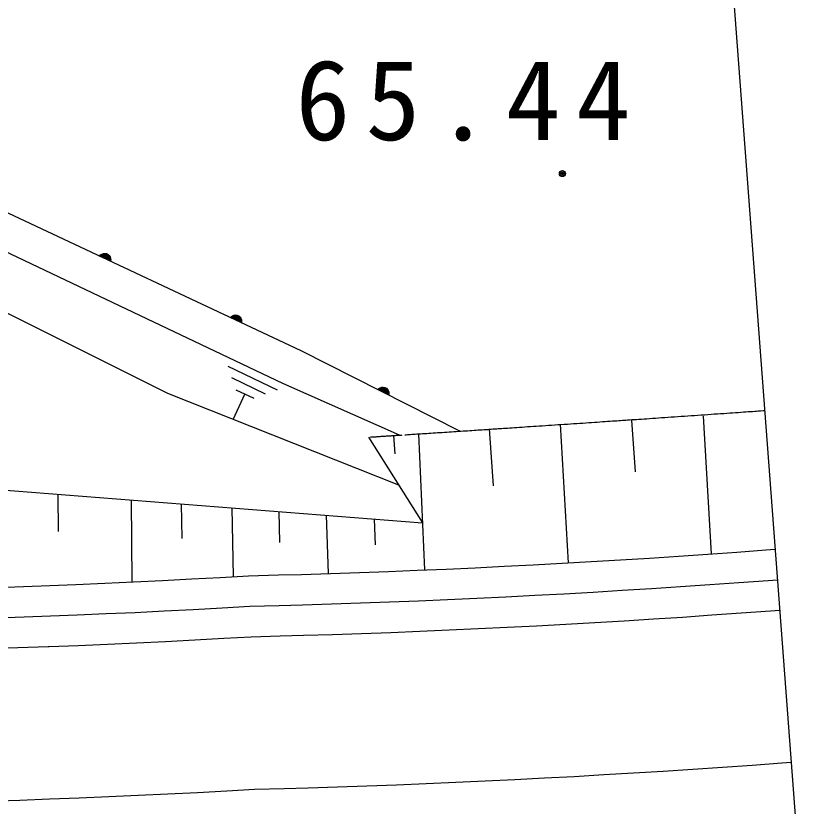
# Model space of a CAD drawing. Units: millimetres, scale not verified. Extents: x 40000 to 680000, y 20000 to 380000.
# Drawn here: x 479452 to 492472, y 271424 to 284382 of the extents above; entities that cross this region are included whole.
import ezdxf

# ---------------------------------------------------------------- set-up
doc = ezdxf.new("R2010")
doc.units = ezdxf.units.MM
doc.header["$LTSCALE"] = 1000
doc.layers.add('M-BGD', color=7, linetype='Continuous', lineweight=25)
doc.layers.add('M-BMK-OTRS', color=5, linetype='Continuous', lineweight=25)
doc.styles.add('ＭＳ ゴシック', font='')
doc.styles.get('ＭＳ ゴシック').set_extended_font_data('MS Gothic')

msp = doc.modelspace()

# ---------------------------------------------------------------- linework, layer by layer
at = {"layer": 'M-BGD'}
for p, q in [((484129, 278889), (477699, 281912)), ((483826, 278356), (477429, 281392)), ((480841, 280461), (480860, 280474)), ((481005, 280397), (480853, 280469)), ((480860, 280474), (480887, 280484)), ((480869, 280474), (481000, 280413)), ((480994, 280429), (480885, 280480)), ((480887, 280484), (480910, 280486)), ((480909, 280482), (480981, 280448)), ((480910, 280486), (480935, 280483)), ((480935, 280483), (480964, 280470)), ((480964, 280470), (480983, 280452)), ((480824, 280443), (480841, 280461)), ((481005, 280358), (480824, 280443)), ((481002, 280372), (480836, 280450)), ((480845, 280459), (481004, 280385)), ((480983, 280452), (480996, 280433)), ((480996, 280433), (481005, 280406)), ((481005, 280406), (481008, 280383)), ((481008, 280383), (481005, 280358)), ((478146, 280091), (481938, 278193)), ((482967, 279435), (482984, 279453)), ((483148, 279350), (482967, 279435)), ((483146, 279364), (482979, 279442)), ((482984, 279453), (483004, 279466)), ((482988, 279452), (483147, 279377)), ((483149, 279389), (482997, 279461)), ((483004, 279466), (483030, 279476)), ((483013, 279467), (483143, 279405)), ((483137, 279421), (483029, 279472)), ((483030, 279476), (483054, 279478)), ((483052, 279475), (483124, 279441)), ((483054, 279478), (483079, 279475)), ((483079, 279475), (483108, 279462)), ((483108, 279462), (483126, 279444)), ((483126, 279444), (483139, 279425)), ((483139, 279425), (483149, 279398)), ((483151, 279375), (483148, 279350)), ((483149, 279398), (483151, 279375)), ((486730, 277572), (484129, 278889)), ((482924, 278636), (483737, 278250)), ((483545, 278181), (482992, 278444)), ((483060, 278252), (483353, 278113)), ((485739, 277507), (483826, 278356)), ((485385, 278253), (485403, 278271)), ((485564, 278163), (485385, 278253)), ((485562, 278177), (485398, 278260)), ((485403, 278271), (485423, 278283)), ((485407, 278269), (485564, 278189)), ((485565, 278202), (485416, 278278)), ((485423, 278283), (485450, 278292)), ((485432, 278283), (485560, 278218)), ((485555, 278234), (485448, 278288)), ((485450, 278292), (485473, 278294)), ((485471, 278290), (485542, 278254)), ((485473, 278294), (485498, 278290)), ((485498, 278290), (485526, 278275)), ((485526, 278275), (485544, 278257)), ((485544, 278257), (485557, 278238)), ((481938, 278193), (485722, 276694)), ((483207, 278183), (483006, 277760)), ((485557, 278238), (485566, 278211)), ((485567, 278188), (485564, 278163)), ((485566, 278211), (485567, 278188)), ((490954, 277857), (491005, 277861)), ((491005, 277861), (491056, 277864)), ((491056, 277864), (491106, 277868)), ((491106, 277868), (491155, 277871)), ((491155, 277871), (491202, 277874)), ((491202, 277874), (491249, 277878)), ((491249, 277878), (491294, 277881)), ((491294, 277881), (491337, 277884)), ((491337, 277884), (491379, 277887)), ((491379, 277887), (491420, 277890)), ((491420, 277890), (491458, 277892)), ((491458, 277892), (491495, 277895)), ((491495, 277895), (491530, 277897)), ((491530, 277897), (491563, 277900)), ((491563, 277900), (491594, 277902)), ((491594, 277902), (491623, 277904)), ((491623, 277904), (491661, 277907)), ((491661, 277907), (491702, 277910)), ((491702, 277910), (491727, 277911)), ((489026, 277725), (489070, 277728)), ((489070, 277728), (489112, 277731)), ((489112, 277731), (489153, 277734)), ((489153, 277734), (489192, 277736)), ((489192, 277736), (489230, 277739)), ((489230, 277739), (489267, 277741)), ((489267, 277741), (489301, 277744)), ((489301, 277744), (489334, 277746)), ((489334, 277746), (489365, 277748)), ((489365, 277748), (489394, 277750)), ((489394, 277750), (489421, 277752)), ((489421, 277752), (489449, 277754)), ((489449, 277754), (489480, 277756)), ((489480, 277756), (489513, 277758)), ((489513, 277758), (489548, 277761)), ((489546, 277753), (489603, 276904)), ((489548, 277761), (489585, 277763)), ((489585, 277763), (489624, 277766)), ((489624, 277766), (489664, 277768)), ((489664, 277768), (489706, 277771)), ((489706, 277771), (489750, 277774)), ((489750, 277774), (489795, 277777)), ((489795, 277777), (489841, 277781)), ((489841, 277781), (489888, 277784)), ((489888, 277784), (489937, 277787)), ((489937, 277787), (489987, 277791)), ((489987, 277791), (490038, 277794)), ((490038, 277794), (490089, 277798)), ((490089, 277798), (490142, 277801)), ((490142, 277801), (490195, 277805)), ((490195, 277805), (490248, 277809)), ((490248, 277809), (490302, 277812)), ((490302, 277812), (490357, 277816)), ((490357, 277816), (490412, 277820)), ((490412, 277820), (490467, 277824)), ((490467, 277824), (490522, 277827)), ((490522, 277827), (490577, 277831)), ((490577, 277831), (490632, 277835)), ((490632, 277835), (490686, 277839)), ((490686, 277839), (490741, 277842)), ((490719, 277820), (490848, 275559)), ((490741, 277842), (490795, 277846)), ((490795, 277846), (490848, 277850)), ((490848, 277850), (490901, 277854)), ((490901, 277854), (490954, 277857)), ((487097, 277596), (487128, 277598)), ((487128, 277598), (487158, 277600)), ((487158, 277600), (487187, 277602)), ((487187, 277602), (487215, 277604)), ((487213, 277608), (487276, 276678)), ((487215, 277604), (487242, 277606)), ((487242, 277606), (487268, 277608)), ((487268, 277608), (487292, 277609)), ((487292, 277609), (487315, 277611)), ((487315, 277611), (487337, 277612)), ((487337, 277612), (487356, 277614)), ((487356, 277614), (487383, 277615)), ((487383, 277615), (487412, 277617)), ((487412, 277617), (487443, 277619)), ((487443, 277619), (487476, 277622)), ((487476, 277622), (487511, 277624)), ((487511, 277624), (487547, 277626)), ((487547, 277626), (487585, 277629)), ((487585, 277629), (487624, 277631)), ((487624, 277631), (487665, 277634)), ((487665, 277634), (487707, 277637)), ((487707, 277637), (487751, 277640)), ((487751, 277640), (487795, 277643)), ((487795, 277643), (487841, 277646)), ((487841, 277646), (487887, 277649)), ((487887, 277649), (487935, 277652)), ((487935, 277652), (487983, 277655)), ((487983, 277655), (488032, 277659)), ((488032, 277659), (488082, 277662)), ((488082, 277662), (488132, 277665)), ((488132, 277665), (488183, 277669)), ((488183, 277669), (488234, 277672)), ((488234, 277672), (488285, 277676)), ((488285, 277676), (488337, 277679)), ((488337, 277679), (488388, 277682)), ((488373, 277686), (488503, 275412)), ((488388, 277682), (488440, 277686)), ((488440, 277686), (488492, 277689)), ((488492, 277689), (488543, 277693)), ((488543, 277693), (488594, 277696)), ((488594, 277696), (488645, 277700)), ((488645, 277700), (488695, 277703)), ((488695, 277703), (488745, 277706)), ((488745, 277706), (488794, 277710)), ((488794, 277710), (488842, 277713)), ((488842, 277713), (488890, 277716)), ((488890, 277716), (488936, 277719)), ((488936, 277719), (488982, 277722)), ((488982, 277722), (489026, 277725)), ((485230, 277474), (486116, 276070)), ((485264, 277476), (485274, 277477)), ((485274, 277477), (485285, 277478)), ((485285, 277478), (485296, 277478)), ((485296, 277478), (485307, 277479)), ((485307, 277479), (485319, 277480)), ((485319, 277480), (485331, 277481)), ((485331, 277481), (485344, 277482)), ((485344, 277482), (485356, 277482)), ((485356, 277482), (485370, 277483)), ((485370, 277483), (485383, 277484)), ((485383, 277484), (485397, 277485)), ((485397, 277485), (485411, 277486)), ((485411, 277486), (485425, 277487)), ((485425, 277487), (485440, 277488)), ((485440, 277488), (485454, 277489)), ((485454, 277489), (485469, 277490)), ((485469, 277490), (485484, 277491)), ((485484, 277491), (485499, 277492)), ((485499, 277492), (485513, 277492)), ((485513, 277492), (485528, 277493)), ((485528, 277493), (485543, 277494)), ((485543, 277494), (485558, 277495)), ((485558, 277495), (485573, 277496)), ((485573, 277496), (485588, 277497)), ((485588, 277497), (485602, 277498)), ((485602, 277498), (485617, 277499)), ((485617, 277499), (485631, 277500)), ((485631, 277500), (485646, 277501)), ((485641, 277502), (485662, 277199)), ((485646, 277501), (485660, 277502)), ((485660, 277502), (485673, 277503)), ((485673, 277503), (485687, 277504)), ((485687, 277504), (485700, 277505)), ((485700, 277505), (485713, 277505)), ((485713, 277505), (485726, 277506)), ((485726, 277506), (485738, 277507)), ((485738, 277507), (485750, 277508)), ((485750, 277508), (485761, 277509)), ((485761, 277509), (485772, 277509)), ((485772, 277509), (485783, 277510)), ((485827, 277513), (485847, 277514)), ((485847, 277514), (485869, 277516)), ((485869, 277516), (485892, 277517)), ((485892, 277517), (485916, 277519)), ((485916, 277519), (485941, 277521)), ((485941, 277521), (485968, 277522)), ((485968, 277522), (485996, 277524)), ((485996, 277524), (486025, 277526)), ((486025, 277526), (486056, 277528)), ((486053, 277530), (486149, 275296)), ((486056, 277528), (486087, 277530)), ((486087, 277530), (486119, 277532)), ((486119, 277532), (486152, 277534)), ((486152, 277534), (486186, 277536)), ((486186, 277536), (486221, 277539)), ((486221, 277539), (486256, 277541)), ((486256, 277541), (486292, 277543)), ((486292, 277543), (486328, 277546)), ((486328, 277546), (486365, 277548)), ((486365, 277548), (486402, 277551)), ((486402, 277551), (486440, 277553)), ((486440, 277553), (486478, 277556)), ((486478, 277556), (486515, 277558)), ((486515, 277558), (486554, 277561)), ((486554, 277561), (486592, 277563)), ((486592, 277563), (486630, 277566)), ((486630, 277566), (486668, 277568)), ((486668, 277568), (486706, 277571)), ((486706, 277571), (486744, 277573)), ((486744, 277573), (486782, 277576)), ((486782, 277576), (486819, 277578)), ((486819, 277578), (486856, 277580)), ((486856, 277580), (486892, 277583)), ((486892, 277583), (486928, 277585)), ((486928, 277585), (486963, 277588)), ((486963, 277588), (486998, 277590)), ((486998, 277590), (487032, 277592)), ((487032, 277592), (487065, 277594)), ((487065, 277594), (487097, 277596)), ((478777, 276643), (486116, 276070)), ((480141, 276536), (480143, 275926)), ((481341, 276442), (481354, 275099)), ((482163, 276378), (482172, 275814)), ((482994, 276313), (483012, 275187)), ((483761, 276253), (483775, 275748)), ((484540, 276193), (484569, 275237)), ((485327, 276131), (485343, 275711)), ((489839, 275492), (490315, 275523)), ((490315, 275523), (490793, 275555)), ((490793, 275555), (491270, 275589)), ((491270, 275589), (491748, 275624)), ((491748, 275624), (491899, 275635)), ((487933, 275381), (488409, 275406)), ((488409, 275406), (488885, 275434)), ((488885, 275434), (489362, 275462)), ((489362, 275462), (489839, 275492)), ((484609, 275239), (485084, 275255)), ((485084, 275255), (485558, 275272)), ((485558, 275272), (486032, 275291)), ((486032, 275291), (486507, 275311)), ((486507, 275311), (486982, 275333)), ((486982, 275333), (487458, 275356)), ((487458, 275356), (487933, 275381)), ((481382, 275101), (481856, 275124)), ((481856, 275124), (482330, 275149)), ((482330, 275149), (482803, 275175)), ((482803, 275175), (483265, 275201)), ((483265, 275201), (483757, 275214)), ((483757, 275214), (484136, 275224)), ((484136, 275224), (484609, 275239)), ((491306, 275090), (491785, 275125)), ((491785, 275125), (491936, 275137)), ((478382, 274978), (480435, 275059)), ((480435, 275059), (480909, 275079)), ((480909, 275079), (481382, 275101)), ((489392, 274963), (489871, 274993)), ((489871, 274993), (490349, 275024)), ((490349, 275024), (490827, 275057)), ((490827, 275057), (491306, 275090)), ((487483, 274857), (487960, 274881)), ((487960, 274881), (488437, 274907)), ((488437, 274907), (488915, 274934)), ((488915, 274934), (489392, 274963)), ((484150, 274724), (484625, 274739)), ((484625, 274739), (485101, 274755)), ((485101, 274755), (485577, 274773)), ((485577, 274773), (486053, 274791)), ((486053, 274791), (486529, 274812)), ((486529, 274812), (487006, 274834)), ((487006, 274834), (487483, 274857)), ((481406, 274601), (481881, 274625)), ((481881, 274625), (482357, 274649)), ((482357, 274649), (482832, 274675)), ((482832, 274675), (483286, 274702)), ((483286, 274702), (483770, 274714)), ((483770, 274714), (484150, 274724)), ((491342, 274591), (491822, 274627)), ((491822, 274627), (491974, 274638)), ((478290, 274480), (480455, 274560)), ((480455, 274560), (480931, 274580)), ((480931, 274580), (481406, 274601)), ((489423, 274464), (489902, 274494)), ((489902, 274494), (490382, 274525)), ((490382, 274525), (490862, 274558)), ((490862, 274558), (491342, 274591)), ((487030, 274334), (487508, 274357)), ((487508, 274357), (487986, 274382)), ((487986, 274382), (488465, 274408)), ((488465, 274408), (488944, 274435)), ((488944, 274435), (489423, 274464)), ((483306, 274202), (483783, 274214)), ((483783, 274214), (484165, 274225)), ((484165, 274225), (484642, 274239)), ((484642, 274239), (485119, 274255)), ((485119, 274255), (485596, 274273)), ((485596, 274273), (486074, 274292)), ((486074, 274292), (486552, 274312)), ((486552, 274312), (487030, 274334)), ((480953, 274080), (481429, 274102)), ((481429, 274102), (481906, 274125)), ((481906, 274125), (482383, 274150)), ((482383, 274150), (482860, 274176)), ((482860, 274176), (483306, 274202)), ((478566, 273994), (479978, 274040)), ((479978, 274040), (479998, 274041)), ((479998, 274041), (480475, 274060)), ((480475, 274060), (480953, 274080)), ((491520, 272098), (492007, 272133)), ((492007, 272133), (492162, 272145)), ((489576, 271969), (490062, 271999)), ((490062, 271999), (490548, 272031)), ((490548, 272031), (491034, 272064)), ((491034, 272064), (491520, 272098)), ((487633, 271861), (488118, 271886)), ((488118, 271886), (488604, 271912)), ((488604, 271912), (489090, 271940)), ((489090, 271940), (489576, 271969)), ((484237, 271726), (484722, 271740)), ((484722, 271740), (485207, 271757)), ((485207, 271757), (485692, 271775)), ((485692, 271775), (486177, 271794)), ((486177, 271794), (486662, 271815)), ((486662, 271815), (487147, 271837)), ((487147, 271837), (487633, 271861)), ((481457, 271602), (481942, 271625)), ((481942, 271625), (482427, 271650)), ((482427, 271650), (482911, 271677)), ((482911, 271677), (483365, 271703)), ((483365, 271703), (483849, 271715)), ((483849, 271715), (484237, 271726)), ((479032, 271508), (479517, 271524)), ((479517, 271524), (480003, 271541)), ((480003, 271541), (480488, 271560)), ((480488, 271560), (480973, 271580)), ((480973, 271580), (481457, 271602))]:
    msp.add_line(p, q, dxfattribs=at)
for radius in [50, 30, 10]:
    msp.add_circle((488412, 281796), radius, dxfattribs=at)
at = {"layer": 'M-BMK-OTRS'}
msp.add_line((488859, 315955), (492472, 268028), dxfattribs=at)

# ---------------------------------------------------------------- texts
at = {"layer": 'M-BGD', "insert": (484035, 282323), "char_height": 1320, "attachment_point": 7, "style": 'ＭＳ ゴシック'}
msp.add_mtext('\\T1.28;65.44', dxfattribs=at)

doc.saveas('drawing.dxf')
